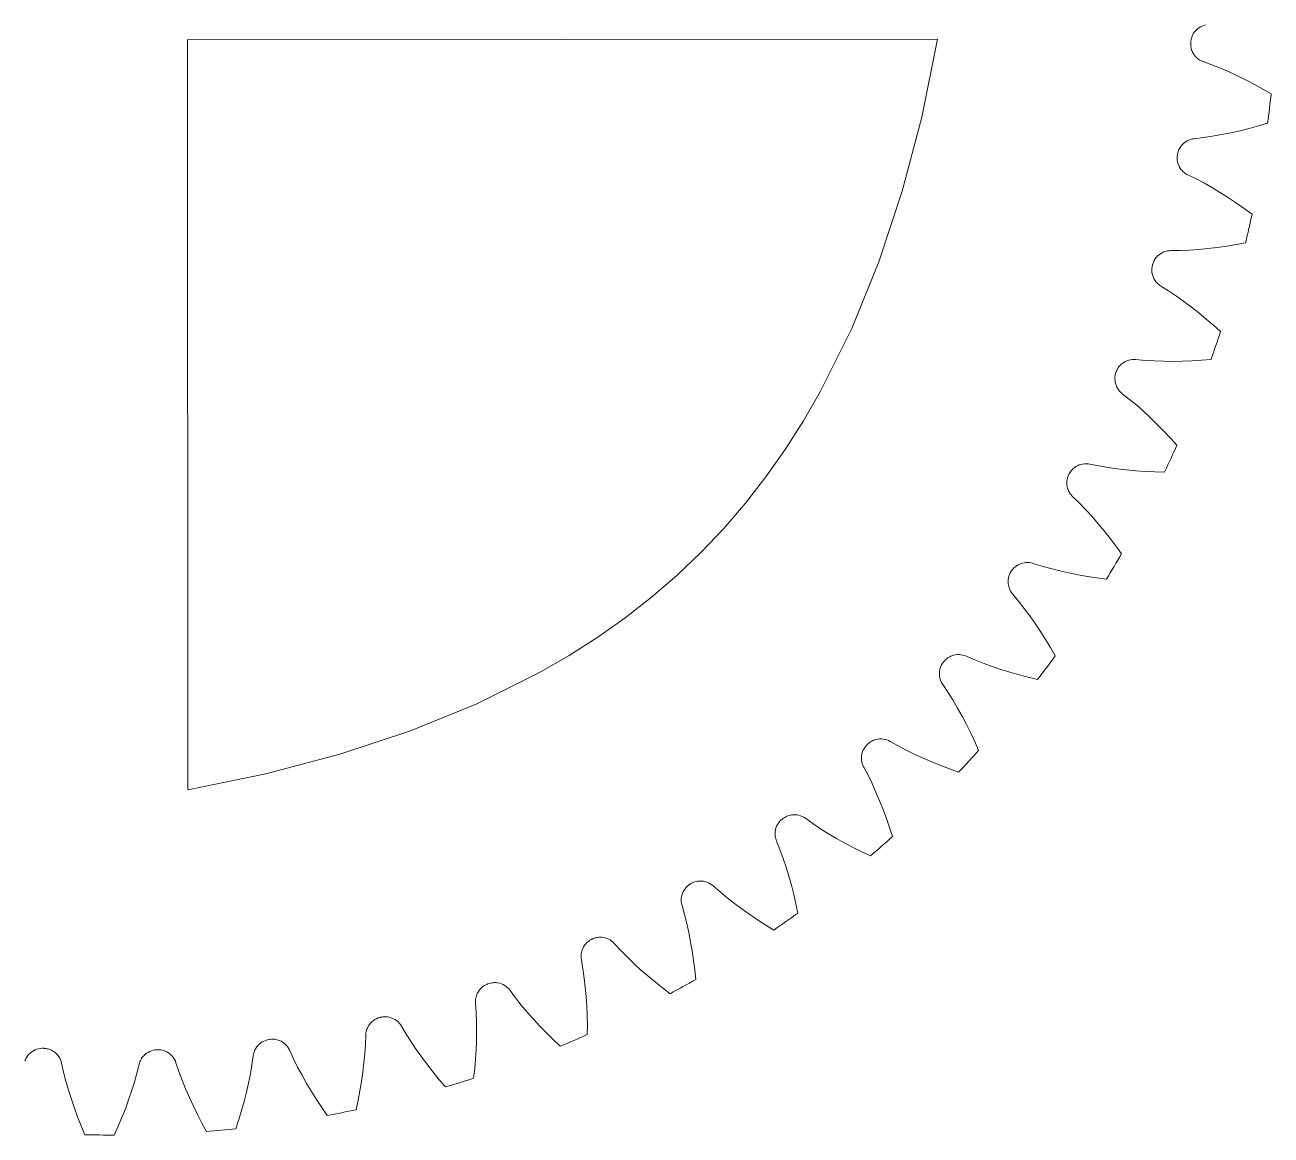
# Model space of a CAD drawing. Extents: x -180 to 228, y -304 to -8.
# Drawn here: x 147.1 to 216.2, y -285.4 to -223.9 of the extents above; entities that cross this region are included whole.
import ezdxf

# ---------------------------------------------------------------- set-up
doc = ezdxf.new("R2010")
doc.units = 0
doc.header["$MEASUREMENT"] = 0
doc.layers.add('Layer 1', color=7, linetype='Continuous')

# ---------------------------------------------------------------- blocks, each defined once
blk = doc.blocks.new('block 1124')
at = {"layer": 'Layer 1', "color": 7, "lineweight": 9, "true_color": 0xffffff}
blk.add_open_spline([(150.432, -285.399), (150.976, -285.412), (151.52, -285.419), (152.065, -285.419)], degree=3, dxfattribs=at)
blk = doc.blocks.new('block 1125')
at = {"layer": 'Layer 1', "color": 7, "lineweight": 9, "true_color": 0xffffff}
blk.add_open_spline([(157.175, -285.217), (157.718, -285.174), (158.26, -285.124), (158.801, -285.067)], degree=3, dxfattribs=at)
blk = doc.blocks.new('block 1126')
at = {"layer": 'Layer 1', "color": 7, "lineweight": 9, "true_color": 0xffffff}
blk.add_open_spline([(163.863, -284.332), (164.398, -284.232), (164.932, -284.126), (165.464, -284.013)], degree=3, dxfattribs=at)
blk = doc.blocks.new('block 1385')
at = {"layer": 'Layer 1', "color": 7, "lineweight": 9, "true_color": 0xffffff}
blk.add_open_spline([(148.164, -280.612), (148.029, -280.603), (147.894, -280.621), (147.766, -280.664), (147.637, -280.707), (147.519, -280.775), (147.416, -280.863), (147.348, -280.923), (147.287, -280.991), (147.236, -281.066), (147.186, -281.141), (147.145, -281.222), (147.115, -281.308)], degree=3, knots=[0, 0, 0, 0, 1, 1, 1, 2, 2, 2, 3, 3, 3, 4, 4, 4, 4], dxfattribs=at)
blk = doc.blocks.new('block 1386')
at = {"layer": 'Layer 1', "color": 7, "lineweight": 9, "true_color": 0xffffff}
blk.add_open_spline([(148.164, -280.612), (148.176, -280.613), (148.187, -280.614), (148.198, -280.614)], degree=3, dxfattribs=at)
blk = doc.blocks.new('block 1387')
at = {"layer": 'Layer 1', "color": 7, "lineweight": 9, "true_color": 0xffffff}
blk.add_open_spline([(149.149, -281.44), (149.121, -281.308), (149.068, -281.182), (148.992, -281.07), (148.917, -280.958), (148.82, -280.861), (148.707, -280.786), (148.631, -280.736), (148.55, -280.696), (148.464, -280.667), (148.378, -280.638), (148.289, -280.62), (148.198, -280.614)], degree=3, knots=[0, 0, 0, 0, 1, 1, 1, 2, 2, 2, 3, 3, 3, 4, 4, 4, 4], dxfattribs=at)
blk = doc.blocks.new('block 1388')
at = {"layer": 'Layer 1', "color": 7, "lineweight": 9, "true_color": 0xffffff}
blk.add_lwpolyline([(149.149, -281.44), (149.261, -281.939), (149.389, -282.436), (149.531, -282.933), (149.687, -283.428), (149.855, -283.923), (150.036, -284.416), (150.228, -284.908), (150.432, -285.399)], dxfattribs=at)
blk = doc.blocks.new('block 1389')
at = {"layer": 'Layer 1', "color": 7, "lineweight": 9, "true_color": 0xffffff}
blk.add_lwpolyline([(153.449, -281.495), (153.324, -281.991), (153.184, -282.485), (153.029, -282.978), (152.86, -283.469), (152.679, -283.959), (152.486, -284.448), (152.281, -284.934), (152.065, -285.419)], dxfattribs=at)
blk = doc.blocks.new('block 1390')
at = {"layer": 'Layer 1', "color": 7, "lineweight": 9, "true_color": 0xffffff}
blk.add_open_spline([(154.42, -280.694), (154.285, -280.699), (154.152, -280.731), (154.029, -280.787), (153.906, -280.844), (153.795, -280.923), (153.702, -281.022), (153.64, -281.088), (153.587, -281.162), (153.544, -281.242), (153.502, -281.322), (153.469, -281.407), (153.449, -281.495)], degree=3, knots=[0, 0, 0, 0, 1, 1, 1, 2, 2, 2, 3, 3, 3, 4, 4, 4, 4], dxfattribs=at)
blk = doc.blocks.new('block 1391')
at = {"layer": 'Layer 1', "color": 7, "lineweight": 9, "true_color": 0xffffff}
blk.add_open_spline([(154.42, -280.694), (154.431, -280.694), (154.443, -280.693), (154.454, -280.693)], degree=3, dxfattribs=at)
blk = doc.blocks.new('block 1392')
at = {"layer": 'Layer 1', "color": 7, "lineweight": 9, "true_color": 0xffffff}
blk.add_open_spline([(155.485, -281.415), (155.444, -281.286), (155.378, -281.166), (155.291, -281.063), (155.204, -280.959), (155.097, -280.873), (154.978, -280.811), (154.897, -280.768), (154.812, -280.737), (154.723, -280.717), (154.635, -280.697), (154.545, -280.689), (154.454, -280.693)], degree=3, knots=[0, 0, 0, 0, 1, 1, 1, 2, 2, 2, 3, 3, 3, 4, 4, 4, 4], dxfattribs=at)
blk = doc.blocks.new('block 1393')
at = {"layer": 'Layer 1', "color": 7, "lineweight": 9, "true_color": 0xffffff}
blk.add_lwpolyline([(155.485, -281.415), (155.649, -281.899), (155.828, -282.38), (156.021, -282.859), (156.228, -283.336), (156.447, -283.81), (156.679, -284.282), (156.921, -284.751), (157.175, -285.217)], dxfattribs=at)
blk = doc.blocks.new('block 1394')
at = {"layer": 'Layer 1', "color": 7, "lineweight": 9, "true_color": 0xffffff}
blk.add_lwpolyline([(159.768, -281.02), (159.695, -281.526), (159.607, -282.032), (159.505, -282.538), (159.389, -283.044), (159.26, -283.551), (159.119, -284.057), (158.966, -284.562), (158.801, -285.067)], dxfattribs=at)
blk = doc.blocks.new('block 1395')
at = {"layer": 'Layer 1', "color": 7, "lineweight": 9, "true_color": 0xffffff}
blk.add_open_spline([(160.65, -280.122), (160.516, -280.141), (160.387, -280.186), (160.27, -280.255), (160.154, -280.324), (160.052, -280.415), (159.97, -280.523), (159.915, -280.595), (159.87, -280.674), (159.836, -280.758), (159.802, -280.842), (159.779, -280.93), (159.768, -281.02)], degree=3, knots=[0, 0, 0, 0, 1, 1, 1, 2, 2, 2, 3, 3, 3, 4, 4, 4, 4], dxfattribs=at)
blk = doc.blocks.new('block 1396')
at = {"layer": 'Layer 1', "color": 7, "lineweight": 9, "true_color": 0xffffff}
blk.add_open_spline([(160.65, -280.122), (160.661, -280.12), (160.672, -280.118), (160.683, -280.117)], degree=3, dxfattribs=at)
blk = doc.blocks.new('block 1397')
at = {"layer": 'Layer 1', "color": 7, "lineweight": 9, "true_color": 0xffffff}
blk.add_open_spline([(161.785, -280.727), (161.73, -280.603), (161.652, -280.491), (161.555, -280.397), (161.457, -280.303), (161.342, -280.229), (161.216, -280.179), (161.132, -280.146), (161.044, -280.123), (160.954, -280.113), (160.864, -280.102), (160.773, -280.104), (160.683, -280.117)], degree=3, knots=[0, 0, 0, 0, 1, 1, 1, 2, 2, 2, 3, 3, 3, 4, 4, 4, 4], dxfattribs=at)
blk = doc.blocks.new('block 1398')
at = {"layer": 'Layer 1', "color": 7, "lineweight": 9, "true_color": 0xffffff}
blk.add_lwpolyline([(161.785, -280.727), (161.998, -281.191), (162.226, -281.651), (162.469, -282.107), (162.724, -282.56), (162.992, -283.008), (163.271, -283.453), (163.561, -283.895), (163.863, -284.332)], dxfattribs=at)
blk = doc.blocks.new('block 1399')
at = {"layer": 'Layer 1', "color": 7, "lineweight": 9, "true_color": 0xffffff}
blk.add_lwpolyline([(166.002, -279.887), (165.983, -280.397), (165.948, -280.91), (165.899, -281.424), (165.837, -281.94), (165.762, -282.457), (165.674, -282.975), (165.575, -283.493), (165.464, -284.013)], dxfattribs=at)
blk = doc.blocks.new('block 1400')
at = {"layer": 'Layer 1', "color": 7, "lineweight": 9, "true_color": 0xffffff}
blk.add_open_spline([(166.785, -278.901), (166.654, -278.934), (166.531, -278.993), (166.422, -279.074), (166.313, -279.154), (166.221, -279.255), (166.151, -279.371), (166.105, -279.449), (166.068, -279.532), (166.043, -279.619), (166.018, -279.706), (166.004, -279.796), (166.002, -279.887)], degree=3, knots=[0, 0, 0, 0, 1, 1, 1, 2, 2, 2, 3, 3, 3, 4, 4, 4, 4], dxfattribs=at)
blk = doc.blocks.new('block 1401')
at = {"layer": 'Layer 1', "color": 7, "lineweight": 9, "true_color": 0xffffff}
blk.add_open_spline([(166.785, -278.901), (166.796, -278.898), (166.807, -278.896), (166.818, -278.893)], degree=3, dxfattribs=at)
blk = doc.blocks.new('block 1402')
at = {"layer": 'Layer 1', "color": 7, "lineweight": 9, "true_color": 0xffffff}
blk.add_open_spline([(167.977, -279.384), (167.91, -279.267), (167.821, -279.164), (167.714, -279.08), (167.607, -278.997), (167.485, -278.936), (167.355, -278.899), (167.268, -278.875), (167.178, -278.862), (167.087, -278.861), (166.997, -278.86), (166.906, -278.87), (166.818, -278.893)], degree=3, knots=[0, 0, 0, 0, 1, 1, 1, 2, 2, 2, 3, 3, 3, 4, 4, 4, 4], dxfattribs=at)
blk = doc.blocks.new('block 1403')
at = {"layer": 'Layer 1', "color": 7, "lineweight": 9, "true_color": 0xffffff}
blk.add_lwpolyline([(167.977, -279.384), (168.238, -279.824), (168.513, -280.257), (168.802, -280.686), (169.103, -281.109), (169.416, -281.527), (169.741, -281.941), (170.076, -282.349), (170.421, -282.753)], dxfattribs=at)
blk = doc.blocks.new('block 1404')
at = {"layer": 'Layer 1', "color": 7, "lineweight": 9, "true_color": 0xffffff}
blk.add_open_spline([(170.421, -282.753), (170.943, -282.597), (171.463, -282.436), (171.98, -282.268)], degree=3, dxfattribs=at)
blk = doc.blocks.new('block 1405')
at = {"layer": 'Layer 1', "color": 7, "lineweight": 9, "true_color": 0xffffff}
blk.add_lwpolyline([(172.084, -278.108), (172.118, -278.618), (172.137, -279.131), (172.143, -279.647), (172.134, -280.167), (172.113, -280.689), (172.081, -281.213), (172.036, -281.74), (171.98, -282.268)], dxfattribs=at)
blk = doc.blocks.new('block 1406')
at = {"layer": 'Layer 1', "color": 7, "lineweight": 9, "true_color": 0xffffff}
blk.add_open_spline([(172.76, -277.046), (172.633, -277.093), (172.516, -277.164), (172.417, -277.256), (172.317, -277.347), (172.236, -277.457), (172.179, -277.58), (172.14, -277.662), (172.113, -277.748), (172.097, -277.838), (172.081, -277.927), (172.076, -278.018), (172.084, -278.108)], degree=3, knots=[0, 0, 0, 0, 1, 1, 1, 2, 2, 2, 3, 3, 3, 4, 4, 4, 4], dxfattribs=at)
blk = doc.blocks.new('block 1407')
at = {"layer": 'Layer 1', "color": 7, "lineweight": 9, "true_color": 0xffffff}
blk.add_open_spline([(172.76, -277.046), (172.771, -277.042), (172.781, -277.038), (172.792, -277.034)], degree=3, dxfattribs=at)
blk = doc.blocks.new('block 1408')
at = {"layer": 'Layer 1', "color": 7, "lineweight": 9, "true_color": 0xffffff}
blk.add_open_spline([(173.996, -277.402), (173.917, -277.292), (173.817, -277.199), (173.702, -277.127), (173.588, -277.055), (173.46, -277.007), (173.326, -276.984), (173.237, -276.969), (173.146, -276.966), (173.056, -276.974), (172.966, -276.983), (172.877, -277.003), (172.792, -277.034)], degree=3, knots=[0, 0, 0, 0, 1, 1, 1, 2, 2, 2, 3, 3, 3, 4, 4, 4, 4], dxfattribs=at)
blk = doc.blocks.new('block 1409')
at = {"layer": 'Layer 1', "color": 7, "lineweight": 9, "true_color": 0xffffff}
blk.add_lwpolyline([(173.996, -277.402), (174.301, -277.812), (174.62, -278.214), (174.952, -278.61), (175.296, -279), (175.651, -279.383), (176.017, -279.76), (176.393, -280.131), (176.778, -280.496)], dxfattribs=at)
blk = doc.blocks.new('block 1410')
at = {"layer": 'Layer 1', "color": 7, "lineweight": 9, "true_color": 0xffffff}
blk.add_open_spline([(176.778, -280.496), (177.281, -280.287), (177.781, -280.072), (178.278, -279.851)], degree=3, dxfattribs=at)
blk = doc.blocks.new('block 1411')
at = {"layer": 'Layer 1', "color": 7, "lineweight": 9, "true_color": 0xffffff}
blk.add_lwpolyline([(177.947, -275.703), (178.034, -276.206), (178.107, -276.715), (178.166, -277.228), (178.212, -277.746), (178.246, -278.267), (178.268, -278.792), (178.279, -279.32), (178.278, -279.851)], dxfattribs=at)
blk = doc.blocks.new('block 1412')
at = {"layer": 'Layer 1', "color": 7, "lineweight": 9, "true_color": 0xffffff}
blk.add_open_spline([(178.508, -274.576), (178.387, -274.636), (178.278, -274.719), (178.188, -274.821), (178.099, -274.922), (178.03, -275.04), (177.986, -275.168), (177.956, -275.254), (177.938, -275.343), (177.931, -275.433), (177.924, -275.523), (177.93, -275.614), (177.947, -275.703)], degree=3, knots=[0, 0, 0, 0, 1, 1, 1, 2, 2, 2, 3, 3, 3, 4, 4, 4, 4], dxfattribs=at)
blk = doc.blocks.new('block 1413')
at = {"layer": 'Layer 1', "color": 7, "lineweight": 9, "true_color": 0xffffff}
blk.add_open_spline([(178.508, -274.576), (178.518, -274.571), (178.528, -274.566), (178.538, -274.561)], degree=3, dxfattribs=at)
blk = doc.blocks.new('block 1414')
at = {"layer": 'Layer 1', "color": 7, "lineweight": 9, "true_color": 0xffffff}
blk.add_open_spline([(179.774, -274.801), (179.684, -274.7), (179.575, -274.618), (179.454, -274.559), (179.332, -274.499), (179.2, -274.464), (179.065, -274.456), (178.974, -274.45), (178.884, -274.456), (178.795, -274.474), (178.706, -274.492), (178.62, -274.521), (178.538, -274.561)], degree=3, knots=[0, 0, 0, 0, 1, 1, 1, 2, 2, 2, 3, 3, 3, 4, 4, 4, 4], dxfattribs=at)
blk = doc.blocks.new('block 1415')
at = {"layer": 'Layer 1', "color": 7, "lineweight": 9, "true_color": 0xffffff}
blk.add_lwpolyline([(179.774, -274.801), (180.121, -275.177), (180.48, -275.544), (180.851, -275.903), (181.234, -276.254), (181.627, -276.598), (182.03, -276.935), (182.443, -277.265), (182.865, -277.588)], dxfattribs=at)
blk = doc.blocks.new('block 1416')
at = {"layer": 'Layer 1', "color": 7, "lineweight": 9, "true_color": 0xffffff}
blk.add_open_spline([(182.865, -277.588), (183.343, -277.328), (183.818, -277.061), (184.289, -276.789)], degree=3, dxfattribs=at)
blk = doc.blocks.new('block 1417')
at = {"layer": 'Layer 1', "color": 7, "lineweight": 9, "true_color": 0xffffff}
blk.add_lwpolyline([(183.526, -272.699), (183.665, -273.19), (183.791, -273.688), (183.903, -274.193), (184.003, -274.702), (184.091, -275.217), (184.168, -275.737), (184.234, -276.261), (184.289, -276.789)], dxfattribs=at)
blk = doc.blocks.new('block 1418')
at = {"layer": 'Layer 1', "color": 7, "lineweight": 9, "true_color": 0xffffff}
blk.add_open_spline([(183.966, -271.52), (183.852, -271.592), (183.752, -271.686), (183.674, -271.796), (183.596, -271.906), (183.539, -272.031), (183.509, -272.163), (183.488, -272.251), (183.479, -272.341), (183.482, -272.432), (183.485, -272.522), (183.5, -272.612), (183.526, -272.699)], degree=3, knots=[0, 0, 0, 0, 1, 1, 1, 2, 2, 2, 3, 3, 3, 4, 4, 4, 4], dxfattribs=at)
blk = doc.blocks.new('block 1419')
at = {"layer": 'Layer 1', "color": 7, "lineweight": 9, "true_color": 0xffffff}
blk.add_open_spline([(183.966, -271.52), (183.976, -271.513), (183.985, -271.507), (183.995, -271.501)], degree=3, dxfattribs=at)
blk = doc.blocks.new('block 1420')
at = {"layer": 'Layer 1', "color": 7, "lineweight": 9, "true_color": 0xffffff}
blk.add_open_spline([(185.249, -271.611), (185.149, -271.52), (185.032, -271.449), (184.905, -271.403), (184.778, -271.357), (184.643, -271.336), (184.507, -271.342), (184.417, -271.345), (184.327, -271.361), (184.241, -271.388), (184.154, -271.415), (184.072, -271.453), (183.995, -271.501)], degree=3, knots=[0, 0, 0, 0, 1, 1, 1, 2, 2, 2, 3, 3, 3, 4, 4, 4, 4], dxfattribs=at)
blk = doc.blocks.new('block 1421')
at = {"layer": 'Layer 1', "color": 7, "lineweight": 9, "true_color": 0xffffff}
blk.add_lwpolyline([(185.249, -271.611), (185.633, -271.948), (186.029, -272.276), (186.436, -272.594), (186.853, -272.903), (187.28, -273.204), (187.716, -273.497), (188.161, -273.782), (188.614, -274.059)], dxfattribs=at)
blk = doc.blocks.new('block 1422')
at = {"layer": 'Layer 1', "color": 7, "lineweight": 9, "true_color": 0xffffff}
blk.add_open_spline([(188.614, -274.059), (189.062, -273.75), (189.507, -273.436), (189.947, -273.116)], degree=3, dxfattribs=at)
blk = doc.blocks.new('block 1423')
at = {"layer": 'Layer 1', "color": 7, "lineweight": 9, "true_color": 0xffffff}
blk.add_lwpolyline([(188.76, -269.128), (188.951, -269.602), (189.127, -270.084), (189.292, -270.574), (189.444, -271.071), (189.586, -271.573), (189.717, -272.082), (189.837, -272.597), (189.947, -273.116)], dxfattribs=at)
blk = doc.blocks.new('block 1424')
at = {"layer": 'Layer 1', "color": 7, "lineweight": 9, "true_color": 0xffffff}
blk.add_open_spline([(189.075, -267.909), (188.969, -267.993), (188.88, -268.096), (188.813, -268.214), (188.747, -268.332), (188.704, -268.462), (188.687, -268.596), (188.676, -268.686), (188.676, -268.777), (188.689, -268.867), (188.701, -268.957), (188.725, -269.044), (188.76, -269.128)], degree=3, knots=[0, 0, 0, 0, 1, 1, 1, 2, 2, 2, 3, 3, 3, 4, 4, 4, 4], dxfattribs=at)
blk = doc.blocks.new('block 1425')
at = {"layer": 'Layer 1', "color": 7, "lineweight": 9, "true_color": 0xffffff}
blk.add_open_spline([(189.075, -267.909), (189.084, -267.902), (189.093, -267.895), (189.102, -267.888)], degree=3, dxfattribs=at)
blk = doc.blocks.new('block 1426')
at = {"layer": 'Layer 1', "color": 7, "lineweight": 9, "true_color": 0xffffff}
blk.add_open_spline([(190.361, -267.866), (190.252, -267.785), (190.128, -267.728), (189.996, -267.695), (189.865, -267.662), (189.729, -267.656), (189.595, -267.675), (189.505, -267.688), (189.418, -267.713), (189.334, -267.749), (189.251, -267.785), (189.173, -267.832), (189.102, -267.888)], degree=3, knots=[0, 0, 0, 0, 1, 1, 1, 2, 2, 2, 3, 3, 3, 4, 4, 4, 4], dxfattribs=at)
blk = doc.blocks.new('block 1427')
at = {"layer": 'Layer 1', "color": 7, "lineweight": 9, "true_color": 0xffffff}
blk.add_lwpolyline([(190.361, -267.866), (190.777, -268.161), (191.205, -268.445), (191.643, -268.719), (192.091, -268.983), (192.547, -269.238), (193.011, -269.484), (193.483, -269.72), (193.963, -269.949)], dxfattribs=at)
blk = doc.blocks.new('block 1428')
at = {"layer": 'Layer 1', "color": 7, "lineweight": 9, "true_color": 0xffffff}
blk.add_open_spline([(193.963, -269.949), (194.376, -269.595), (194.786, -269.236), (195.19, -268.871)], degree=3, dxfattribs=at)
blk = doc.blocks.new('block 1429')
at = {"layer": 'Layer 1', "color": 7, "lineweight": 9, "true_color": 0xffffff}
blk.add_lwpolyline([(193.593, -265.029), (193.832, -265.481), (194.058, -265.942), (194.273, -266.412), (194.476, -266.89), (194.67, -267.375), (194.853, -267.867), (195.026, -268.366), (195.19, -268.871)], dxfattribs=at)
blk = doc.blocks.new('block 1430')
at = {"layer": 'Layer 1', "color": 7, "lineweight": 9, "true_color": 0xffffff}
blk.add_open_spline([(193.779, -263.784), (193.682, -263.878), (193.604, -263.991), (193.55, -264.115), (193.496, -264.239), (193.467, -264.373), (193.465, -264.508), (193.463, -264.599), (193.473, -264.689), (193.495, -264.777), (193.516, -264.865), (193.549, -264.95), (193.593, -265.029)], degree=3, knots=[0, 0, 0, 0, 1, 1, 1, 2, 2, 2, 3, 3, 3, 4, 4, 4, 4], dxfattribs=at)
blk = doc.blocks.new('block 1431')
at = {"layer": 'Layer 1', "color": 7, "lineweight": 9, "true_color": 0xffffff}
blk.add_open_spline([(193.779, -263.784), (193.787, -263.776), (193.795, -263.768), (193.803, -263.76)], degree=3, dxfattribs=at)
blk = doc.blocks.new('block 1432')
at = {"layer": 'Layer 1', "color": 7, "lineweight": 9, "true_color": 0xffffff}
blk.add_open_spline([(195.053, -263.607), (194.936, -263.538), (194.807, -263.494), (194.672, -263.475), (194.538, -263.456), (194.402, -263.464), (194.271, -263.497), (194.183, -263.52), (194.099, -263.554), (194.02, -263.598), (193.941, -263.642), (193.868, -263.697), (193.803, -263.76)], degree=3, knots=[0, 0, 0, 0, 1, 1, 1, 2, 2, 2, 3, 3, 3, 4, 4, 4, 4], dxfattribs=at)
blk = doc.blocks.new('block 1433')
at = {"layer": 'Layer 1', "color": 7, "lineweight": 9, "true_color": 0xffffff}
blk.add_lwpolyline([(195.053, -263.607), (195.498, -263.857), (195.953, -264.095), (196.417, -264.321), (196.89, -264.537), (197.37, -264.743), (197.858, -264.939), (198.352, -265.125), (198.853, -265.302)], dxfattribs=at)
blk = doc.blocks.new('block 1434')
at = {"layer": 'Layer 1', "color": 7, "lineweight": 9, "true_color": 0xffffff}
blk.add_open_spline([(198.853, -265.302), (199.227, -264.907), (199.597, -264.507), (199.961, -264.102)], degree=3, dxfattribs=at)
blk = doc.blocks.new('block 1435')
at = {"layer": 'Layer 1', "color": 7, "lineweight": 9, "true_color": 0xffffff}
blk.add_lwpolyline([(197.971, -260.448), (198.255, -260.872), (198.528, -261.307), (198.791, -261.752), (199.044, -262.206), (199.287, -262.668), (199.52, -263.139), (199.745, -263.617), (199.961, -264.102)], dxfattribs=at)
blk = doc.blocks.new('block 1436')
at = {"layer": 'Layer 1', "color": 7, "lineweight": 9, "true_color": 0xffffff}
blk.add_open_spline([(198.025, -259.19), (197.939, -259.294), (197.873, -259.414), (197.833, -259.543), (197.792, -259.672), (197.777, -259.808), (197.789, -259.943), (197.796, -260.033), (197.816, -260.122), (197.846, -260.207), (197.877, -260.293), (197.919, -260.373), (197.971, -260.448)], degree=3, knots=[0, 0, 0, 0, 1, 1, 1, 2, 2, 2, 3, 3, 3, 4, 4, 4, 4], dxfattribs=at)
blk = doc.blocks.new('block 1437')
at = {"layer": 'Layer 1', "color": 7, "lineweight": 9, "true_color": 0xffffff}
blk.add_open_spline([(198.025, -259.19), (198.032, -259.181), (198.04, -259.173), (198.047, -259.164)], degree=3, dxfattribs=at)
blk = doc.blocks.new('block 1438')
at = {"layer": 'Layer 1', "color": 7, "lineweight": 9, "true_color": 0xffffff}
blk.add_open_spline([(199.274, -258.88), (199.15, -258.825), (199.017, -258.794), (198.882, -258.789), (198.747, -258.785), (198.612, -258.806), (198.485, -258.854), (198.4, -258.885), (198.319, -258.928), (198.245, -258.98), (198.172, -259.032), (198.105, -259.094), (198.047, -259.164)], degree=3, knots=[0, 0, 0, 0, 1, 1, 1, 2, 2, 2, 3, 3, 3, 4, 4, 4, 4], dxfattribs=at)
blk = doc.blocks.new('block 1439')
at = {"layer": 'Layer 1', "color": 7, "lineweight": 9, "true_color": 0xffffff}
blk.add_lwpolyline([(199.274, -258.88), (199.743, -259.083), (200.22, -259.272), (200.706, -259.449), (201.198, -259.614), (201.697, -259.768), (202.202, -259.912), (202.714, -260.046), (203.23, -260.169)], dxfattribs=at)
blk = doc.blocks.new('block 1440')
at = {"layer": 'Layer 1', "color": 7, "lineweight": 9, "true_color": 0xffffff}
blk.add_open_spline([(203.23, -260.169), (203.561, -259.737), (203.887, -259.301), (204.207, -258.86)], degree=3, dxfattribs=at)
blk = doc.blocks.new('block 1441')
at = {"layer": 'Layer 1', "color": 7, "lineweight": 9, "true_color": 0xffffff}
blk.add_lwpolyline([(201.846, -255.434), (202.173, -255.826), (202.49, -256.23), (202.798, -256.645), (203.096, -257.07), (203.386, -257.505), (203.668, -257.948), (203.941, -258.4), (204.207, -258.86)], dxfattribs=at)
blk = doc.blocks.new('block 1442')
at = {"layer": 'Layer 1', "color": 7, "lineweight": 9, "true_color": 0xffffff}
blk.add_open_spline([(201.768, -254.177), (201.693, -254.29), (201.64, -254.416), (201.614, -254.549), (201.587, -254.681), (201.586, -254.818), (201.612, -254.951), (201.629, -255.04), (201.657, -255.126), (201.697, -255.208), (201.736, -255.289), (201.786, -255.365), (201.846, -255.434)], degree=3, knots=[0, 0, 0, 0, 1, 1, 1, 2, 2, 2, 3, 3, 3, 4, 4, 4, 4], dxfattribs=at)
blk = doc.blocks.new('block 1443')
at = {"layer": 'Layer 1', "color": 7, "lineweight": 9, "true_color": 0xffffff}
blk.add_open_spline([(201.768, -254.177), (201.774, -254.168), (201.781, -254.159), (201.787, -254.149)], degree=3, dxfattribs=at)
blk = doc.blocks.new('block 1444')
at = {"layer": 'Layer 1', "color": 7, "lineweight": 9, "true_color": 0xffffff}
blk.add_open_spline([(202.977, -253.739), (202.849, -253.697), (202.713, -253.68), (202.578, -253.689), (202.443, -253.699), (202.311, -253.735), (202.19, -253.795), (202.109, -253.835), (202.033, -253.886), (201.965, -253.945), (201.897, -254.005), (201.837, -254.074), (201.787, -254.149)], degree=3, knots=[0, 0, 0, 0, 1, 1, 1, 2, 2, 2, 3, 3, 3, 4, 4, 4, 4], dxfattribs=at)
blk = doc.blocks.new('block 1445')
at = {"layer": 'Layer 1', "color": 7, "lineweight": 9, "true_color": 0xffffff}
blk.add_lwpolyline([(202.977, -253.739), (203.465, -253.891), (203.96, -254.029), (204.461, -254.154), (204.968, -254.267), (205.481, -254.369), (205.998, -254.459), (206.52, -254.538), (207.047, -254.607)], dxfattribs=at)
blk = doc.blocks.new('block 1446')
at = {"layer": 'Layer 1', "color": 7, "lineweight": 9, "true_color": 0xffffff}
blk.add_open_spline([(207.047, -254.607), (207.331, -254.143), (207.609, -253.675), (207.882, -253.203)], degree=3, dxfattribs=at)
blk = doc.blocks.new('block 1447')
at = {"layer": 'Layer 1', "color": 7, "lineweight": 9, "true_color": 0xffffff}
blk.add_lwpolyline([(205.175, -250.043), (205.542, -250.398), (205.899, -250.767), (206.249, -251.147), (206.59, -251.539), (206.924, -251.941), (207.25, -252.353), (207.57, -252.773), (207.882, -253.203)], dxfattribs=at)
blk = doc.blocks.new('block 1448')
at = {"layer": 'Layer 1', "color": 7, "lineweight": 9, "true_color": 0xffffff}
blk.add_open_spline([(204.967, -248.801), (204.904, -248.921), (204.865, -249.052), (204.852, -249.186), (204.839, -249.321), (204.853, -249.457), (204.892, -249.587), (204.918, -249.673), (204.956, -249.756), (205.004, -249.833), (205.051, -249.91), (205.109, -249.981), (205.175, -250.043)], degree=3, knots=[0, 0, 0, 0, 1, 1, 1, 2, 2, 2, 3, 3, 3, 4, 4, 4, 4], dxfattribs=at)
blk = doc.blocks.new('block 1449')
at = {"layer": 'Layer 1', "color": 7, "lineweight": 9, "true_color": 0xffffff}
blk.add_open_spline([(204.967, -248.801), (204.972, -248.791), (204.977, -248.781), (204.983, -248.771)], degree=3, dxfattribs=at)
blk = doc.blocks.new('block 1450')
at = {"layer": 'Layer 1', "color": 7, "lineweight": 9, "true_color": 0xffffff}
blk.add_open_spline([(206.124, -248.238), (205.991, -248.21), (205.855, -248.207), (205.721, -248.231), (205.588, -248.254), (205.461, -248.304), (205.346, -248.376), (205.27, -248.425), (205.2, -248.483), (205.139, -248.55), (205.077, -248.616), (205.025, -248.691), (204.983, -248.771)], degree=3, knots=[0, 0, 0, 0, 1, 1, 1, 2, 2, 2, 3, 3, 3, 4, 4, 4, 4], dxfattribs=at)
blk = doc.blocks.new('block 1451')
at = {"layer": 'Layer 1', "color": 7, "lineweight": 9, "true_color": 0xffffff}
blk.add_lwpolyline([(206.124, -248.238), (206.624, -248.339), (207.131, -248.425), (207.642, -248.497), (208.159, -248.556), (208.679, -248.603), (209.203, -248.639), (209.731, -248.663), (210.261, -248.676)], dxfattribs=at)
blk = doc.blocks.new('block 1452')
at = {"layer": 'Layer 1', "color": 7, "lineweight": 9, "true_color": 0xffffff}
blk.add_open_spline([(210.261, -248.676), (210.496, -248.185), (210.723, -247.69), (210.945, -247.193)], degree=3, dxfattribs=at)
blk = doc.blocks.new('block 1453')
at = {"layer": 'Layer 1', "color": 7, "lineweight": 9, "true_color": 0xffffff}
blk.add_lwpolyline([(207.923, -244.333), (208.325, -244.648), (208.719, -244.977), (209.106, -245.319), (209.487, -245.673), (209.861, -246.038), (210.228, -246.413), (210.59, -246.798), (210.945, -247.193)], dxfattribs=at)
blk = doc.blocks.new('block 1454')
at = {"layer": 'Layer 1', "color": 7, "lineweight": 9, "true_color": 0xffffff}
blk.add_open_spline([(207.586, -243.12), (207.536, -243.245), (207.511, -243.38), (207.512, -243.515), (207.513, -243.65), (207.541, -243.784), (207.594, -243.909), (207.629, -243.992), (207.675, -244.071), (207.73, -244.142), (207.786, -244.214), (207.851, -244.278), (207.923, -244.333)], degree=3, knots=[0, 0, 0, 0, 1, 1, 1, 2, 2, 2, 3, 3, 3, 4, 4, 4, 4], dxfattribs=at)
blk = doc.blocks.new('block 1455')
at = {"layer": 'Layer 1', "color": 7, "lineweight": 9, "true_color": 0xffffff}
blk.add_open_spline([(207.586, -243.12), (207.59, -243.109), (207.594, -243.098), (207.599, -243.088)], degree=3, dxfattribs=at)
blk = doc.blocks.new('block 1456')
at = {"layer": 'Layer 1', "color": 7, "lineweight": 9, "true_color": 0xffffff}
blk.add_open_spline([(208.678, -242.439), (208.543, -242.425), (208.407, -242.436), (208.277, -242.474), (208.147, -242.511), (208.025, -242.574), (207.919, -242.658), (207.848, -242.714), (207.785, -242.779), (207.731, -242.852), (207.676, -242.924), (207.632, -243.004), (207.599, -243.088)], degree=3, knots=[0, 0, 0, 0, 1, 1, 1, 2, 2, 2, 3, 3, 3, 4, 4, 4, 4], dxfattribs=at)
blk = doc.blocks.new('block 1457')
at = {"layer": 'Layer 1', "color": 7, "lineweight": 9, "true_color": 0xffffff}
blk.add_lwpolyline([(208.678, -242.439), (209.186, -242.487), (209.699, -242.519), (210.215, -242.537), (210.735, -242.542), (211.257, -242.535), (211.782, -242.515), (212.309, -242.484), (212.839, -242.442)], dxfattribs=at)
blk = doc.blocks.new('block 1458')
at = {"layer": 'Layer 1', "color": 7, "lineweight": 9, "true_color": 0xffffff}
blk.add_open_spline([(212.839, -242.442), (213.02, -241.929), (213.195, -241.413), (213.363, -240.896)], degree=3, dxfattribs=at)
blk = doc.blocks.new('block 1459')
at = {"layer": 'Layer 1', "color": 7, "lineweight": 9, "true_color": 0xffffff}
blk.add_lwpolyline([(210.059, -238.367), (210.491, -238.639), (210.918, -238.925), (211.339, -239.224), (211.754, -239.536), (212.164, -239.86), (212.569, -240.195), (212.969, -240.54), (213.363, -240.896)], dxfattribs=at)
blk = doc.blocks.new('block 1460')
at = {"layer": 'Layer 1', "color": 7, "lineweight": 9, "true_color": 0xffffff}
blk.add_open_spline([(209.597, -237.196), (209.56, -237.326), (209.549, -237.462), (209.565, -237.597), (209.58, -237.731), (209.622, -237.861), (209.687, -237.98), (209.731, -238.059), (209.785, -238.132), (209.847, -238.198), (209.91, -238.263), (209.981, -238.32), (210.059, -238.367)], degree=3, knots=[0, 0, 0, 0, 1, 1, 1, 2, 2, 2, 3, 3, 3, 4, 4, 4, 4], dxfattribs=at)
blk = doc.blocks.new('block 1461')
at = {"layer": 'Layer 1', "color": 7, "lineweight": 9, "true_color": 0xffffff}
blk.add_open_spline([(209.597, -237.196), (209.6, -237.185), (209.603, -237.174), (209.606, -237.163)], degree=3, dxfattribs=at)
blk = doc.blocks.new('block 1462')
at = {"layer": 'Layer 1', "color": 7, "lineweight": 9, "true_color": 0xffffff}
blk.add_open_spline([(210.611, -236.405), (210.476, -236.404), (210.342, -236.43), (210.216, -236.481), (210.091, -236.532), (209.977, -236.607), (209.88, -236.701), (209.815, -236.765), (209.759, -236.836), (209.713, -236.914), (209.666, -236.992), (209.631, -237.076), (209.606, -237.163)], degree=3, knots=[0, 0, 0, 0, 1, 1, 1, 2, 2, 2, 3, 3, 3, 4, 4, 4, 4], dxfattribs=at)
blk = doc.blocks.new('block 1463')
at = {"layer": 'Layer 1', "color": 7, "lineweight": 9, "true_color": 0xffffff}
blk.add_lwpolyline([(210.611, -236.405), (211.122, -236.399), (211.635, -236.377), (212.151, -236.342), (212.668, -236.292), (213.187, -236.23), (213.707, -236.156), (214.228, -236.07), (214.75, -235.973)], dxfattribs=at)
blk = doc.blocks.new('block 1464')
at = {"layer": 'Layer 1', "color": 7, "lineweight": 9, "true_color": 0xffffff}
blk.add_open_spline([(214.75, -235.973), (214.877, -235.443), (214.997, -234.912), (215.11, -234.38)], degree=3, dxfattribs=at)
blk = doc.blocks.new('block 1465')
at = {"layer": 'Layer 1', "color": 7, "lineweight": 9, "true_color": 0xffffff}
blk.add_lwpolyline([(211.559, -232.21), (212.018, -232.435), (212.472, -232.675), (212.922, -232.929), (213.367, -233.196), (213.809, -233.475), (214.247, -233.766), (214.68, -234.068), (215.11, -234.38)], dxfattribs=at)
blk = doc.blocks.new('block 1466')
at = {"layer": 'Layer 1', "color": 7, "lineweight": 9, "true_color": 0xffffff}
blk.add_open_spline([(210.977, -231.094), (210.954, -231.227), (210.958, -231.364), (210.987, -231.496), (211.017, -231.628), (211.072, -231.753), (211.149, -231.864), (211.201, -231.939), (211.262, -232.006), (211.331, -232.064), (211.401, -232.123), (211.477, -232.172), (211.559, -232.21)], degree=3, knots=[0, 0, 0, 0, 1, 1, 1, 2, 2, 2, 3, 3, 3, 4, 4, 4, 4], dxfattribs=at)
blk = doc.blocks.new('block 1467')
at = {"layer": 'Layer 1', "color": 7, "lineweight": 9, "true_color": 0xffffff}
blk.add_open_spline([(210.977, -231.094), (210.979, -231.083), (210.981, -231.071), (210.983, -231.06)], degree=3, dxfattribs=at)
blk = doc.blocks.new('block 1468')
at = {"layer": 'Layer 1', "color": 7, "lineweight": 9, "true_color": 0xffffff}
blk.add_open_spline([(211.904, -230.201), (211.769, -230.215), (211.638, -230.255), (211.519, -230.318), (211.399, -230.382), (211.294, -230.468), (211.207, -230.573), (211.149, -230.642), (211.101, -230.719), (211.063, -230.802), (211.025, -230.884), (210.998, -230.971), (210.983, -231.06)], degree=3, knots=[0, 0, 0, 0, 1, 1, 1, 2, 2, 2, 3, 3, 3, 4, 4, 4, 4], dxfattribs=at)
blk = doc.blocks.new('block 1469')
at = {"layer": 'Layer 1', "color": 7, "lineweight": 9, "true_color": 0xffffff}
blk.add_lwpolyline([(211.904, -230.201), (212.411, -230.142), (212.919, -230.067), (213.428, -229.978), (213.937, -229.875), (214.447, -229.759), (214.956, -229.63), (215.465, -229.491), (215.974, -229.339)], dxfattribs=at)
blk = doc.blocks.new('block 1470')
at = {"layer": 'Layer 1', "color": 7, "lineweight": 9, "true_color": 0xffffff}
blk.add_open_spline([(215.974, -229.339), (216.045, -228.799), (216.109, -228.259), (216.166, -227.717)], degree=3, dxfattribs=at)
blk = doc.blocks.new('block 1471')
at = {"layer": 'Layer 1', "color": 7, "lineweight": 9, "true_color": 0xffffff}
blk.add_lwpolyline([(212.408, -225.931), (212.887, -226.107), (213.364, -226.298), (213.838, -226.504), (214.309, -226.722), (214.778, -226.954), (215.243, -227.197), (215.706, -227.452), (216.166, -227.717)], dxfattribs=at)
blk = doc.blocks.new('block 1472')
at = {"layer": 'Layer 1', "color": 7, "lineweight": 9, "true_color": 0xffffff}
blk.add_open_spline([(211.713, -224.881), (211.704, -225.016), (211.721, -225.152), (211.765, -225.28), (211.808, -225.408), (211.875, -225.527), (211.964, -225.629), (212.023, -225.698), (212.091, -225.758), (212.166, -225.809), (212.241, -225.86), (212.322, -225.901), (212.408, -225.931)], degree=3, knots=[0, 0, 0, 0, 1, 1, 1, 2, 2, 2, 3, 3, 3, 4, 4, 4, 4], dxfattribs=at)
blk = doc.blocks.new('block 1473')
at = {"layer": 'Layer 1', "color": 7, "lineweight": 9, "true_color": 0xffffff}
blk.add_open_spline([(211.713, -224.881), (211.713, -224.87), (211.714, -224.859), (211.715, -224.847)], degree=3, dxfattribs=at)
blk = doc.blocks.new('block 1474')
at = {"layer": 'Layer 1', "color": 7, "lineweight": 9, "true_color": 0xffffff}
blk.add_open_spline([(212.541, -223.897), (212.408, -223.924), (212.282, -223.978), (212.17, -224.053), (212.058, -224.129), (211.962, -224.226), (211.887, -224.339), (211.837, -224.414), (211.796, -224.496), (211.767, -224.582), (211.738, -224.668), (211.721, -224.757), (211.715, -224.847)], degree=3, knots=[0, 0, 0, 0, 1, 1, 1, 2, 2, 2, 3, 3, 3, 4, 4, 4, 4], dxfattribs=at)
blk = doc.blocks.new('block 1491')
at = {"layer": 'Layer 1', "color": 7, "lineweight": 9, "true_color": 0xffffff}
blk.add_lwpolyline([(156.145, -266.282), (160.456, -265.398), (164.567, -264.313), (168.473, -263.022), (172.164, -261.518), (175.63, -259.788), (177.276, -258.836), (178.86, -257.822), (180.383, -256.747), (181.843, -255.609), (183.238, -254.406), (184.569, -253.139), (185.834, -251.806), (187.035, -250.409), (188.172, -248.948), (189.246, -247.423), (190.257, -245.837), (191.208, -244.19), (192.935, -240.72), (194.436, -237.025), (195.724, -233.117), (196.806, -229.002), (197.688, -224.688)], dxfattribs=at)
blk = doc.blocks.new('block 1492')
at = {"layer": 'Layer 1', "color": 7, "lineweight": 9, "true_color": 0xffffff}
blk.add_lwpolyline([(197.688, -224.688), (156.131, -224.728)], dxfattribs=at)
blk = doc.blocks.new('block 1493')
at = {"layer": 'Layer 1', "color": 7, "lineweight": 9, "true_color": 0xffffff}
blk.add_lwpolyline([(156.131, -224.728), (156.145, -266.282)], dxfattribs=at)
blk = doc.blocks.new('block 1121')
at = {"layer": 'Layer 1'}
for name in ['block 1474', 'block 1492', 'block 1493', 'block 1491', 'block 1472', 'block 1473', 'block 1471', 'block 1470', 'block 1469', 'block 1468', 'block 1466', 'block 1467', 'block 1465', 'block 1464', 'block 1463', 'block 1462', 'block 1460', 'block 1461', 'block 1459', 'block 1458', 'block 1456', 'block 1457', 'block 1454', 'block 1455', 'block 1453', 'block 1452', 'block 1450', 'block 1451', 'block 1448', 'block 1449', 'block 1447', 'block 1446', 'block 1444', 'block 1445', 'block 1442', 'block 1443', 'block 1441', 'block 1438', 'block 1439', 'block 1440', 'block 1436', 'block 1437', 'block 1435', 'block 1431', 'block 1432', 'block 1433', 'block 1430', 'block 1434', 'block 1429', 'block 1424', 'block 1425', 'block 1426', 'block 1427', 'block 1423', 'block 1428', 'block 1420', 'block 1418', 'block 1419', 'block 1421', 'block 1417', 'block 1422', 'block 1412', 'block 1413', 'block 1414', 'block 1415', 'block 1411', 'block 1416', 'block 1406', 'block 1407', 'block 1408', 'block 1409', 'block 1405', 'block 1400', 'block 1401', 'block 1402', 'block 1403', 'block 1395', 'block 1396', 'block 1397', 'block 1399', 'block 1410', 'block 1385', 'block 1386', 'block 1387', 'block 1390', 'block 1391', 'block 1392', 'block 1394', 'block 1398', 'block 1388', 'block 1389', 'block 1393', 'block 1404', 'block 1126', 'block 1125', 'block 1124']:
    blk.add_blockref(name, (0, 0), dxfattribs=at)

msp = doc.modelspace()

# ---------------------------------------------------------------- block references
at = {"layer": 'Layer 1'}
msp.add_blockref('block 1121', (0, 0), dxfattribs=at)

doc.saveas('drawing.dxf')
